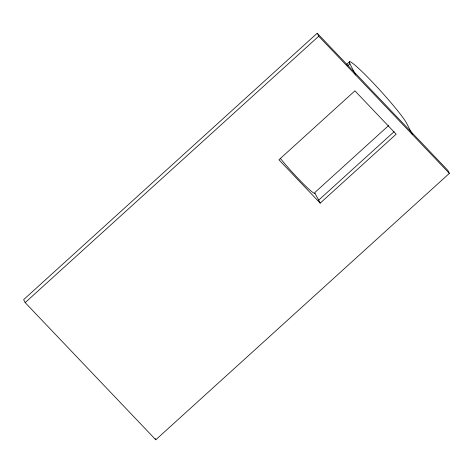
<?xml version="1.0" encoding="UTF-8"?>
<svg xmlns="http://www.w3.org/2000/svg" width="473" height="473" viewBox="0 0 473 473"><rect width="100%" height="100%" fill="white"/><g stroke="black" fill="none" stroke-linecap="round" stroke-linejoin="round"><path stroke-width="0.71" d="M317.212 33.222L23.65 299.622L25.17 302.625L155.788 439.778L449.35 173.378L447.83 170.375L317.212 33.222L318.731 36.226L449.35 173.378M25.17 302.625L318.731 36.226M346.727 64.275L349.458 61.792M347.72 65.747L349.908 63.766A42.925 3.5 47.8 0 1 372.612 82.314A42.925 3.5 47.8 0 1 406.697 123.394L412.415 134.639M388.599 125.576L314.805 192.546A31.188 2.542 47.8 0 1 303.713 184.216A31.188 2.542 47.8 0 1 280.312 158.354M320.197 203.13L278.928 159.797L354.91 90.846L396.179 134.178L320.197 203.13L318.678 200.126L394.115 131.671M314.9 193.173L318.678 200.126M355.643 74.988L349.908 63.766M155.179 438.572L155.788 439.778"/></g></svg>
